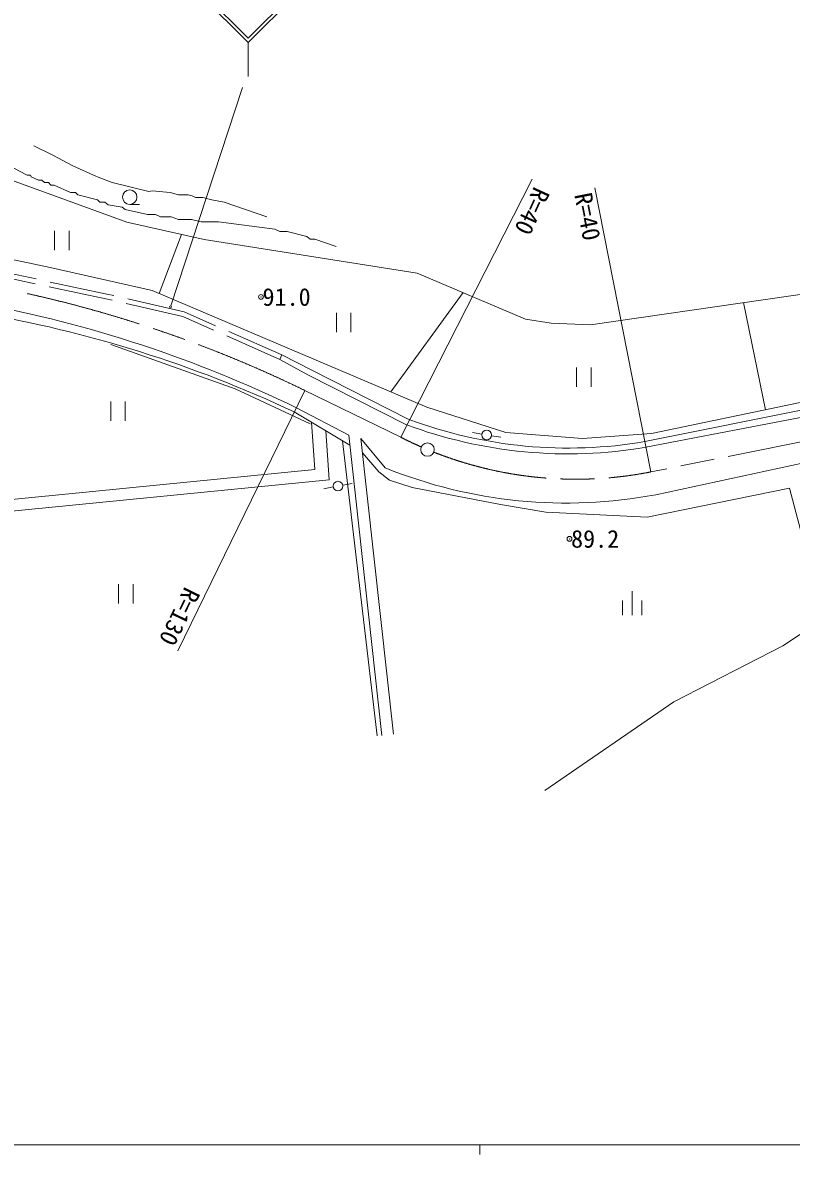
# Model space of a CAD drawing. Units: millimetres, scale not verified. Extents: x 40000 to 680000, y 20000 to 380000.
# Drawn here: x 220665 to 300274, y 204000 to 321265 of the extents above; entities that cross this region are included whole.
import ezdxf
from ezdxf.enums import TextEntityAlignment as Align

# ---------------------------------------------------------------- set-up
doc = ezdxf.new("R2010")
doc.units = ezdxf.units.MM
doc.header["$LTSCALE"] = 1000
doc.header["$PDMODE"] = 32
doc.header["$PDSIZE"] = 500
doc.linetypes.add('CHAIN', pattern=[18.5, 12, -1.5, 3.5, -1.5])
doc.linetypes.add('DASHED', pattern=[7.5, 6, -1.5])
for name, color, linetype, lineweight in [('M-BGD', 7, 'Continuous', 13), ('M-BMK', 2, 'CHAIN', 13), ('M-BMK-SRVR', 3, 'Continuous', 13), ('M-STR-HTXT', 7, 'Continuous', 13), ('M-STR-STRC', 7, 'Continuous', 13), ('M-TTL-BAND', 7, 'Continuous', 13)]:
    doc.layers.add(name, color=color, linetype=linetype, lineweight=lineweight)
doc.styles.add('ＭＳ ゴシック', font='')
doc.styles.get('ＭＳ ゴシック').set_extended_font_data('MS Gothic')

# ---------------------------------------------------------------- blocks, each defined once
blk = doc.blocks.new('open_arrow')
at = {"color": 0, "linetype": 'Continuous', "lineweight": -2}
blk.add_lwpolyline([(7.5, 1.25), (0, 0), (7.5, -1.25)], dxfattribs=at)

msp = doc.modelspace()

# ---------------------------------------------------------------- linework, layer by layer
at = {"layer": 'M-BGD'}
for p, q in [((219519, 304931), (231445, 300587)), ((231757, 302434), (232757, 302434)), ((231445, 300587), (239452, 298798)), ((223981, 299705), (223981, 297705)), ((225481, 297705), (225481, 299705)), ((234803, 293211), (237115, 299320)), ((223523, 295902), (211986, 298328)), ((239452, 298798), (261514, 295306)), ((234085, 293517), (223523, 295902)), ((261514, 295306), (272758, 290535)), ((262536, 281421), (234085, 293517)), ((258792, 283013), (266275, 293286)), ((279487, 289939), (304531, 293602)), ((368648, 293439), (285215, 277262)), ((297579, 281162), (295318, 292255)), ((253166, 291193), (253166, 289193)), ((254666, 289193), (254666, 291193)), ((272758, 290535), (275399, 290110)), ((275399, 290110), (279487, 289939)), ((229788, 287920), (242660, 283332)), ((247293, 286373), (247496, 286830)), ((247293, 286373), (250215, 284757)), ((247496, 286830), (250605, 285254)), ((260603, 280176), (250605, 285254)), ((278027, 285518), (278027, 283518)), ((279527, 283518), (279527, 285518)), ((317138, 285254), (285791, 278695)), ((260362, 279626), (250215, 284757)), ((317142, 284277), (285107, 277853)), ((242660, 283332), (250431, 279704)), ((229791, 282005), (229791, 280005)), ((231291, 280005), (231291, 282005)), ((332724, 282420), (286242, 272345)), ((248777, 280938), (254556, 277487)), ((249022, 281351), (254443, 278506)), ((270714, 278780), (262536, 281421)), ((250925, 274962), (250589, 279856)), ((252409, 273903), (252062, 278977)), ((253783, 277948), (257374, 247351)), ((254443, 278506), (257871, 247406)), ((258217, 275134), (255688, 278164)), ((255688, 278164), (259064, 247537)), ((268227, 278627), (267240, 278792)), ((269213, 278464), (270200, 278303)), ((278636, 278184), (270714, 278780)), ((285791, 278695), (278636, 278184)), ((255851, 276686), (257558, 274721)), ((216391, 271544), (250925, 274962)), ((257558, 274721), (258654, 273866)), ((216539, 270352), (252409, 273903)), ((253808, 273334), (254790, 273520)), ((258654, 273866), (261016, 273112)), ((252825, 273150), (251842, 272968)), ((261016, 273112), (270153, 271342)), ((285336, 270011), (300076, 273018)), ((300076, 273018), (303625, 259511)), ((270153, 271342), (274836, 270553)), ((274836, 270553), (285336, 270011)), ((230602, 263089), (230602, 261089)), ((232102, 261089), (232102, 263089)), ((283777, 259873), (283777, 262373)), ((282777, 261373), (282777, 259873)), ((284777, 261373), (284777, 259873)), ((303625, 259511), (299386, 256701)), ((299386, 256701), (288097, 250885)), ((288097, 250885), (274738, 241716))]:
    msp.add_line(p, q, dxfattribs=at)
at = {"layer": 'M-BGD', "linetype": 'DASHED'}
for p, q in [((229395, 293143), (216314, 295924)), ((229286, 292655), (216197, 295437)), ((237243, 290820), (229286, 292655)), ((237401, 291297), (229395, 293143)), ((247293, 286373), (237243, 290820)), ((247496, 286830), (237401, 291297))]:
    msp.add_line(p, q, dxfattribs=at)
at = {"layer": 'M-BGD'}
for points in [[(221811, 308497), (223843, 307481), (225790, 306465), (227991, 305449), (228669, 305195), (229939, 304687), (233749, 303756)], [(215799, 308243), (221133, 305449), (221472, 305449), (221557, 305280), (222319, 304941), (222657, 304941), (222911, 304687), (223335, 304687), (223589, 304433), (223927, 304433), (225621, 303671), (226129, 303671), (226383, 303417), (228415, 302909), (228669, 302655), (229177, 302655), (229515, 302401), (230955, 302147), (231293, 301893), (233579, 301385), (234426, 301385), (234934, 301131), (236035, 301131), (236797, 300877), (238151, 300877)], [(238575, 303163), (238236, 303333), (237813, 303417), (236797, 303417), (235950, 303671), (234087, 303841), (233749, 303756)], [(238575, 303163), (239337, 303163), (240268, 302909), (241538, 302655), (245941, 301131)], [(238151, 300877), (239167, 300623), (240945, 300623), (246787, 299861), (247295, 299607), (248057, 299607), (250089, 299099), (250428, 298845), (250936, 298845), (253137, 298083)]]:
    msp.add_lwpolyline(points, dxfattribs=at)
for centre, radius in [((231757, 303184), 750), ((235971, 291811), 100), ((268720, 278544), 500), ((253317, 273241), 500)]:
    msp.add_circle(centre, radius, dxfattribs=at)
for centre, radius, start, end in [((192937, 166292), 128000, 64.01359, 79.52923), ((194679, 165827), 127190, 64.82835, 80.33732), ((277169, 324501), 47919, 249.4679, 279.66625), ((277169, 324501), 47319, 249.50773, 279.65799), ((276984, 321503), 50022, 247.96543, 280.66555)]:
    msp.add_arc(centre, radius, start, end, dxfattribs=at)
for p in [(245345, 292841), (277300, 267777)]:
    msp.add_point(p, dxfattribs=at)
at = {"layer": 'M-BMK'}
for p, q in [((359918, 289643), (285734, 274715)), ((259839, 278297), (249898, 283149))]:
    msp.add_line(p, q, dxfattribs=at)
for centre, radius, start, end in [((192937, 166292), 130000, 64.01359, 79.52891), ((277966, 313954), 40000, 243.05168, 246.38766), ((277966, 313954), 40000, 248.39303, 281.19736)]:
    msp.add_arc(centre, radius, start, end, dxfattribs=at)
at = {"layer": 'M-BMK-SRVR'}
msp.add_circle((262588, 277028), 700, dxfattribs=at)
at = {"layer": 'M-STR-HTXT'}
for p, q in [((259839, 278297), (273435, 305040)), ((285734, 274715), (279908, 304144)), ((249898, 283149), (236753, 256182))]:
    msp.add_line(p, q, dxfattribs=at)
at = {"layer": 'M-STR-STRC'}
for p, q in [((244017, 319209), (244017, 315681)), ((236002, 291906), (243430, 314548))]:
    msp.add_line(p, q, dxfattribs=at)
for points in [[(244017, 319209), (248815, 324007), (243978, 328844), (239180, 324046)], [(244017, 319661), (248362, 324007), (243978, 328391), (239633, 324046)]]:
    msp.add_lwpolyline(points, close=True, dxfattribs=at)
at = {"layer": 'M-TTL-BAND'}
for p, q in [((40000, 205000), (579000, 205000)), ((268000, 205000), (268000, 204000))]:
    msp.add_line(p, q, dxfattribs=at)

# ---------------------------------------------------------------- block references
at = {"layer": 'M-STR-STRC', "rotation": 71.8}
msp.add_blockref('open_arrow', (236002, 291906), dxfattribs=at)

# ---------------------------------------------------------------- texts
at = {"layer": 'M-BGD', "style": 'ＭＳ ゴシック'}
for s, p in [('91.0', (245505, 292841)), ('89.2', (277460, 267777))]:
    msp.add_text(s, height=1833, dxfattribs=at).set_placement(p, align=Align.MIDDLE_LEFT)
at = {"layer": 'M-STR-HTXT', "style": 'ＭＳ ゴシック'}
for rotation, p in [(245.185, (273151, 304602)), (281.197, (277246, 303332))]:
    msp.add_text('R=40', height=1833, rotation=rotation, dxfattribs=at).set_placement(p, align=Align.BOTTOM_LEFT)
msp.add_text('R=130', height=1833, rotation=244.014, dxfattribs=at).set_placement((234239, 257548), align=Align.BOTTOM_RIGHT)

doc.saveas('drawing.dxf')
